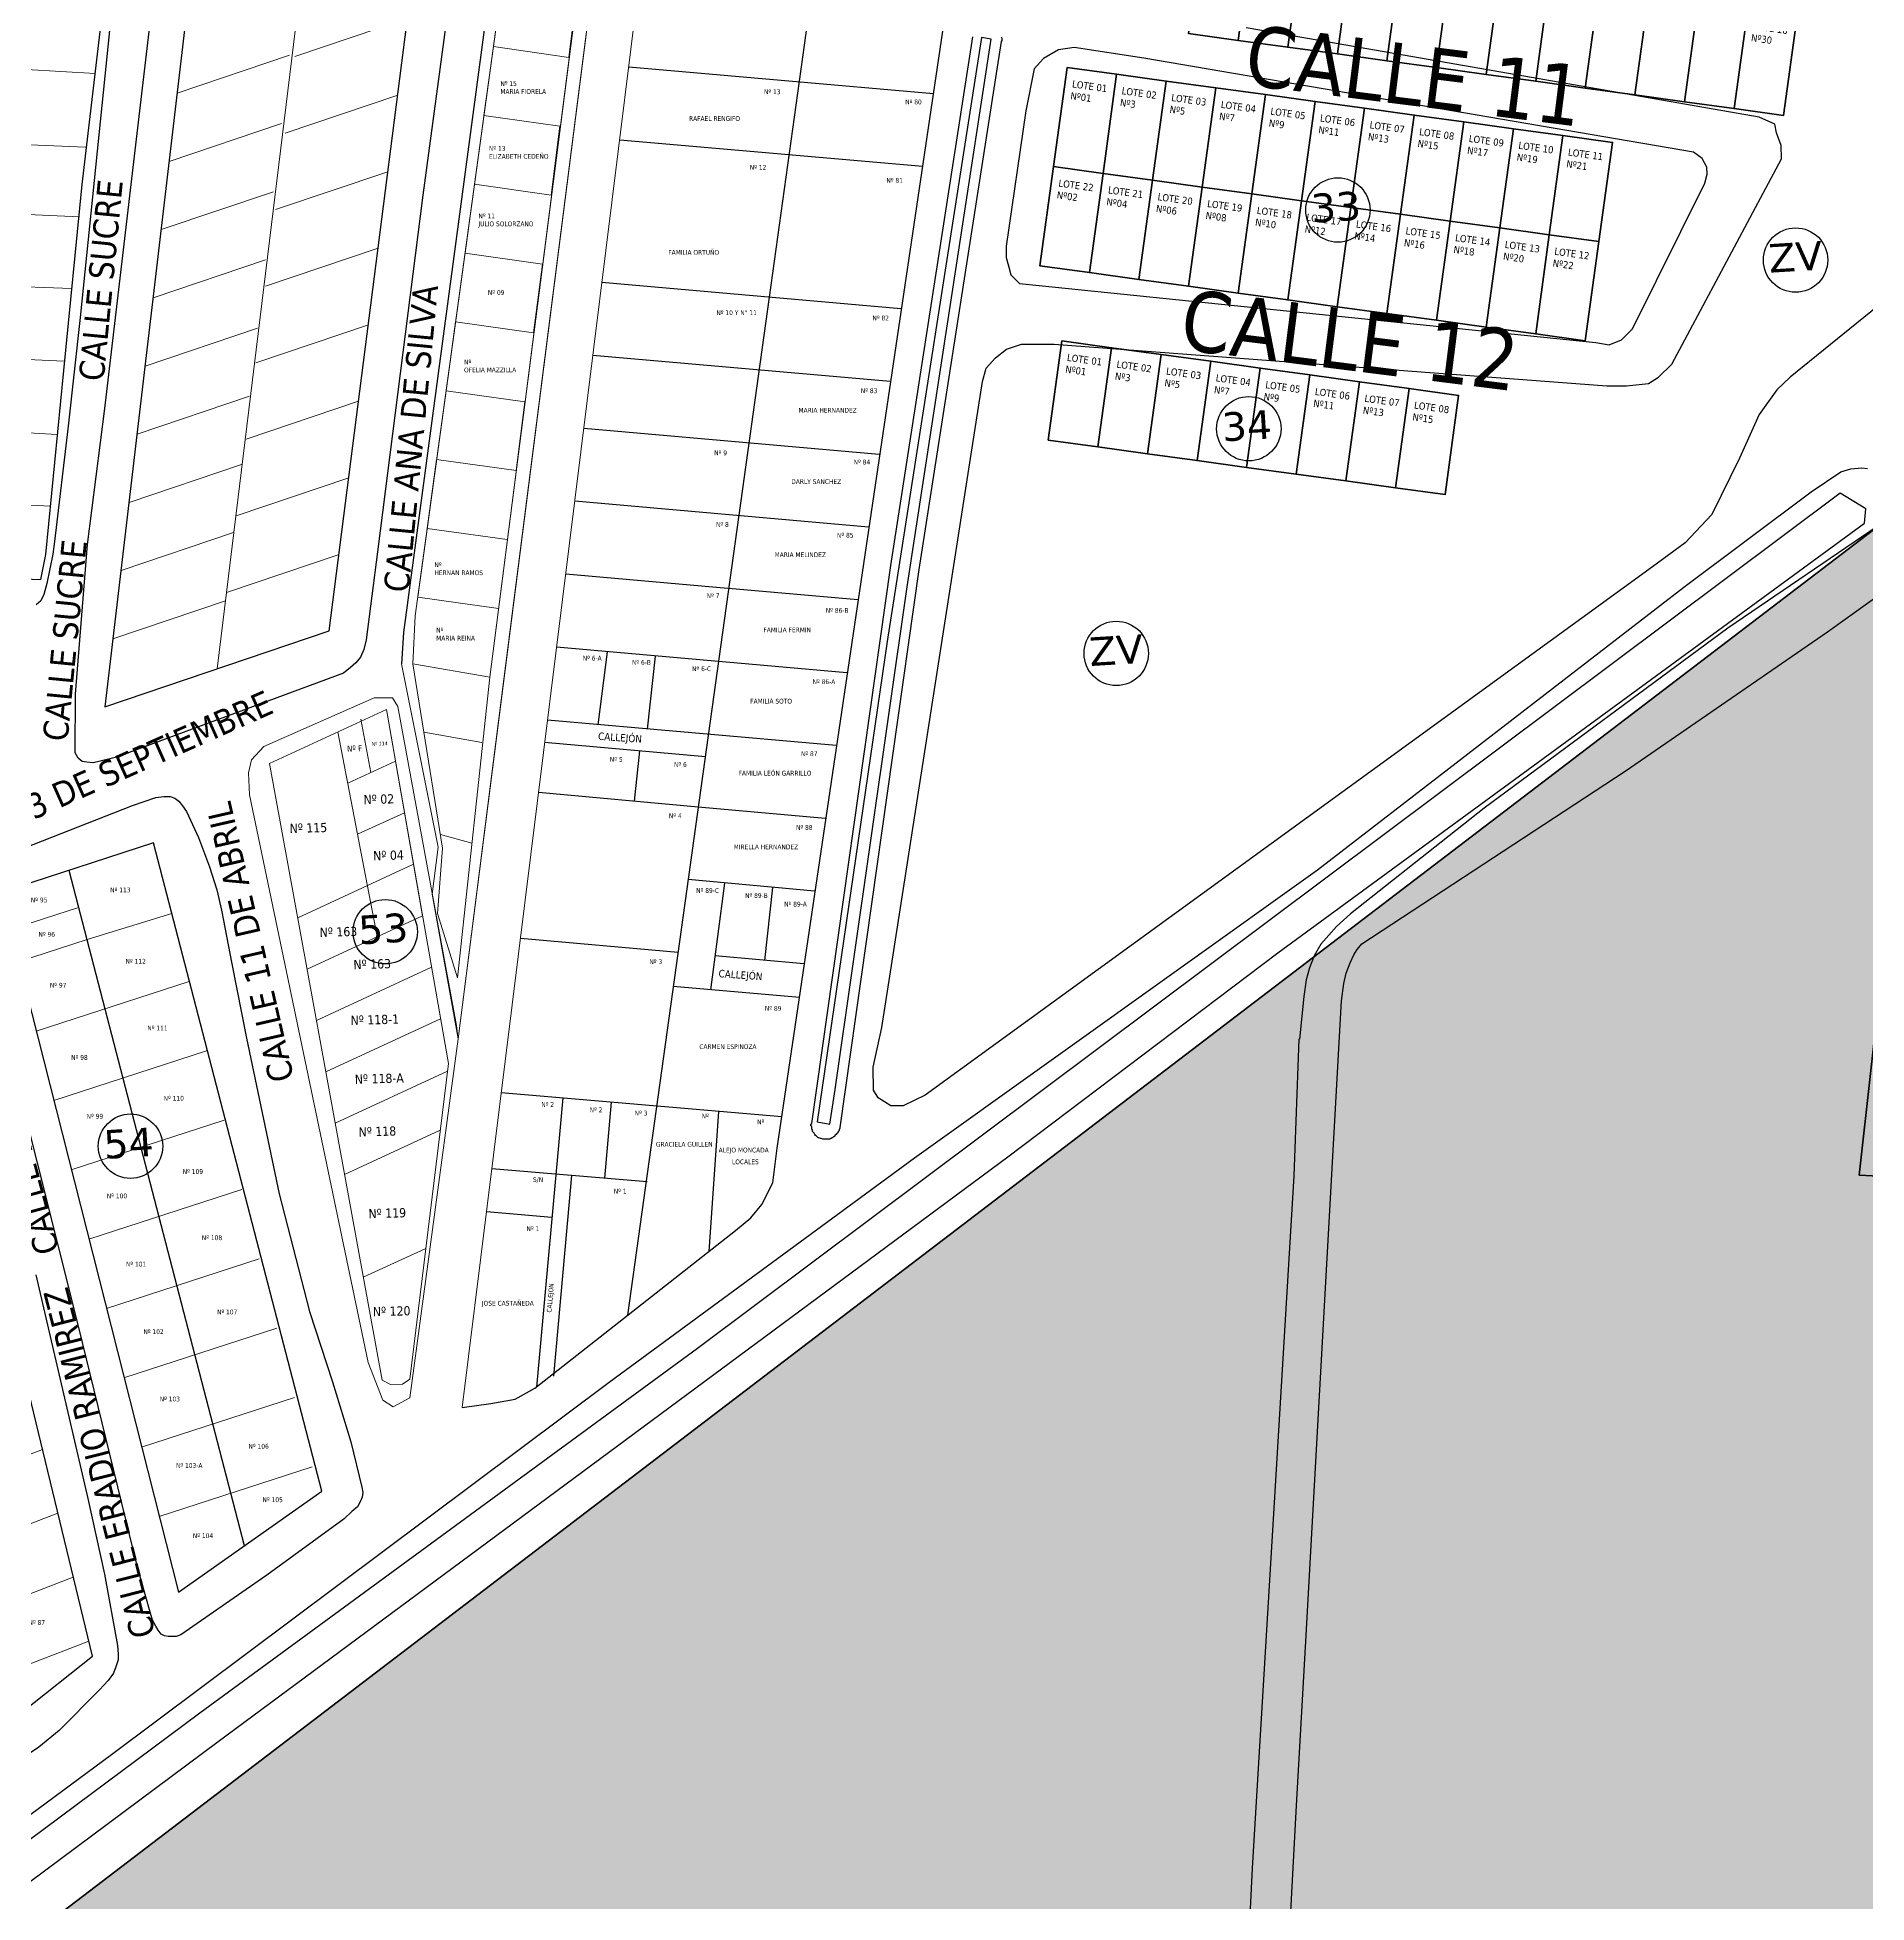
# Model space of a CAD drawing. Header units: metres. Extents: x 2 to 659295185, y -28 to 1124222152.
# Drawn here: x 658341.6 to 658597.4, y 1122896.8 to 1123157.6 of the extents above; entities that cross this region are included whole.
import ezdxf

# ---------------------------------------------------------------- set-up
doc = ezdxf.new("R2010")
doc.units = ezdxf.units.M
doc.header["$MEASUREMENT"] = 0
doc.layers.get('0').update_dxf_attribs({"linetype": 'CONTINUOUS'})
for name, color, linetype in [('CALLES', 1, 'CONTINUOUS'), ('CERCA', 7, 'CONTINUOUS'), ('Cota', 3, 'CONTINUOUS'), ('MANZANA', 30, 'CONTINUOUS'), ('Numero de manzana', 6, 'CONTINUOUS'), ('Parcelas', 140, 'CONTINUOUS')]:
    doc.layers.add(name, color=color, linetype=linetype)
doc.layers.add('OCUPACIONES IRREGULARES', color=34, linetype='CONTINUOUS', lineweight=200)
doc.layers.add('PARCELA', color=140, linetype='CONTINUOUS', lineweight=40)
doc.styles.add('ROMAN', font='verdana.ttf')
doc.styles.get("Standard").update_dxf_attribs({"font": 'tahoma.ttf'})

msp = doc.modelspace()

# ---------------------------------------------------------------- hatches: boundary and pattern name
at = {"layer": 'OCUPACIONES IRREGULARES', "lineweight": 200, "transparency": 33554651}
h = msp.add_hatch(color=256, dxfattribs=at)
h.dxf.hatch_style = 1
h.set_gradient(color1=(153, 76, 0), one_color=1, tint=1)
h.paths.add_polyline_path([(658828, 1123207), (658659, 1123135), (658233, 1122810), (658325, 1122630), (658334, 1122562), (658490, 1122561), (658500, 1122537), (658649, 1122565)])

# ---------------------------------------------------------------- linework, layer by layer
for p, q in [((658449.5666, 1123161.569), (658443.9648, 1123121.3053)), ((658466.9588, 1123149.7415), (658424.324, 1123153.4788)), ((658465.451, 1123139.5626), (658423.0564, 1123143.2873)), ((658462.3708, 1123119.6876), (658420.5779, 1123123.3608)), ((658443.9648, 1123121.3053), (658424.1596, 1122978.9556)), ((658442.2601, 1123111.1487), (658419.3098, 1123113.1658)), ((658460.863, 1123109.5087), (658442.2601, 1123111.1487)), ((658459.3551, 1123099.3297), (658418.0402, 1123102.9581)), ((658457.8473, 1123089.1508), (658416.7726, 1123092.7666)), ((658438.1811, 1123080.5796), (658415.505, 1123082.5758)), ((658456.3395, 1123078.9719), (658438.2962, 1123080.5626)), ((658454.8317, 1123068.7929), (658414.2348, 1123072.3638)), ((658421.3222, 1123071.6964), (658419.9904, 1123061.5019)), ((658428.0078, 1123071.107), (658426.8826, 1123060.8943)), ((658453.3239, 1123058.614), (658412.966, 1123062.1624)), ((658435.0649, 1123057.0492), (658412.5674, 1123059.0326)), ((658425.8475, 1123057.8618), (658425.0721, 1123050.8242)), ((658434.0443, 1123050.0018), (658411.708, 1123052.049)), ((658451.8161, 1123048.4351), (658434.0443, 1123050.0018)), ((658450.3082, 1123038.2562), (658432.6355, 1123039.8759)), ((658437.7358, 1123039.3645), (658435.7463, 1123024.4611)), ((658444.4214, 1123038.7751), (658443.2962, 1123028.5625)), ((658431.2144, 1123029.662), (658409.1706, 1123031.6486)), ((658448.8004, 1123028.0772), (658436.4071, 1123029.1941)), ((658448.2195, 1123023.3615), (658430.5545, 1123024.9188)), ((658445.7484, 1123006.6793), (658406.4841, 1123010.0499)), ((658415.0872, 1123009.3634), (658411.4213, 1122968.9012)), ((658421.8849, 1123008.7278), (658420.923, 1122998.1109)), ((658436.897, 1123007.4597), (658435.5186, 1122987.8689)), ((658426.92, 1122997.6015), (658405.1655, 1122999.4483)), ((658416.3358, 1122998.5006), (658413.7943, 1122970.449)), ((658413.5695, 1122992.6118), (658404.4129, 1122993.3978))]:
    msp.add_line(p, q)
at = {"layer": 'CERCA', "lineweight": 0}
for p, q in [((658366.7557, 1123069.3234), (658405.7729, 1123387.5431)), ((658377.6495, 1123154.9531), (658393.3872, 1123160.2598)), ((658361.1674, 1123149.8216), (658376.8897, 1123155.127)), ((658340.128, 1123153.1318), (658349.7073, 1123152.6064)), ((658376.2809, 1123144.2503), (658392.0185, 1123149.5569)), ((658360.0467, 1123140.2873), (658375.769, 1123145.5926)), ((658348.3401, 1123142.2967), (658330.8997, 1123142.993)), ((658374.9122, 1123133.5475), (658390.6499, 1123138.8541)), ((658358.926, 1123130.7529), (658374.6483, 1123136.0582)), ((658347.5336, 1123132.5223), (658333.2538, 1123133.1803)), ((658373.5435, 1123122.8446), (658389.2812, 1123128.1512)), ((658357.8053, 1123121.2186), (658373.5276, 1123126.5239)), ((658346.4247, 1123122.5113), (658334.0975, 1123122.9712)), ((658372.1749, 1123112.1418), (658387.9125, 1123117.4484)), ((658356.6846, 1123111.6842), (658372.4069, 1123116.9895)), ((658345.3914, 1123112.369), (658335.0427, 1123112.8091)), ((658355.5639, 1123102.1498), (658371.2861, 1123107.4552)), ((658370.8062, 1123101.4389), (658386.5438, 1123106.7456)), ((658344.358, 1123102.1085), (658336.4919, 1123102.5812)), ((658354.4432, 1123092.6155), (658370.1654, 1123097.9208)), ((658369.4375, 1123090.7361), (658385.1752, 1123096.0427)), ((658343.4742, 1123092.0788), (658337.9411, 1123092.3534)), ((658353.3225, 1123083.0811), (658369.0447, 1123088.3864)), ((658368.0689, 1123080.0332), (658383.8065, 1123085.3399)), ((658352.2018, 1123073.5468), (658367.924, 1123078.8521)), ((658337.8533, 1123032.8798), (658347.3966, 1123035.983)), ((658348.568, 1123031.4798), (658360.4324, 1123035.1167)), ((658338.9984, 1123028.368), (658348.568, 1123031.4798)), ((658341.455, 1123018.6745), (658362.836, 1123025.627)), ((658343.9116, 1123008.9809), (658365.2926, 1123015.9334)), ((658346.3682, 1122999.2873), (658367.7492, 1123006.2399)), ((658348.8248, 1122989.5938), (658370.2058, 1122996.5463)), ((658351.2813, 1122979.9002), (658372.6624, 1122986.8527)), ((658353.7379, 1122970.2066), (658375.119, 1122977.1592)), ((658356.1945, 1122960.5131), (658377.5756, 1122967.4656)), ((658319.8853, 1122951.5577), (658342.3302, 1122960.2046)), ((658358.6511, 1122950.8195), (658380.0322, 1122957.7721)), ((658322.3293, 1122942.7297), (658344.4924, 1122951.2681)), ((658324.7732, 1122933.9018), (658346.6547, 1122942.3316)), ((658327.2172, 1122925.0738), (658348.8169, 1122933.3952))]:
    msp.add_line(p, q, dxfattribs=at)
at = {"layer": 'MANZANA', "lineweight": 0}
msp.add_line((658401.0119, 1122966.0547), (658439.2185, 1123273.227), dxfattribs=at)
at = {"layer": 'MANZANA', "lineweight": -2}
for p, q in [((658419.1441, 1123270.9614), (658392.8399, 1123074.4115)), ((658445.102, 1123002.3161), (658483.8245, 1123263.7229)), ((658405.6044, 1123210.6237), (658395.528, 1123135.589)), ((658405.6044, 1123210.6237), (658395.528, 1123135.589)), ((658351.0664, 1123105.7451), (658359.2958, 1123175.9108)), ((658351.0664, 1123105.7451), (658359.2958, 1123175.9108)), ((658582.4201, 1123146.4868), (658484.7068, 1123163.5233)), ((658351.7014, 1123158.6143), (658347.6114, 1123118.4525)), ((658351.7014, 1123158.6143), (658347.6114, 1123118.4525)), ((658482.3403, 1123154.6651), (658481.0292, 1123153.2254)), ((658482.3403, 1123154.6651), (658481.0292, 1123153.2254)), ((658484.4182, 1123155.8949), (658482.3403, 1123154.6651)), ((658484.4182, 1123155.8949), (658482.3403, 1123154.6651)), ((658482.3403, 1123154.6651), (658482.3403, 1123154.6651)), ((658482.3403, 1123154.6651), (658482.3403, 1123154.6651)), ((658486.6034, 1123156.2348), (658484.4182, 1123155.8949)), ((658486.6034, 1123156.2348), (658484.4182, 1123155.8949)), ((658496.3665, 1123154.7251), (658486.6034, 1123156.2348)), ((658573.2342, 1123141.5778), (658496.3665, 1123154.7251)), ((658481.0292, 1123153.2254), (658479.85, 1123147.3566)), ((658481.0292, 1123153.2254), (658479.85, 1123147.3566)), ((658479.85, 1123147.3566), (658477.0877, 1123128.4305)), ((658479.85, 1123147.3566), (658477.0877, 1123128.4305)), ((658584.6135, 1123145.497), (658582.4201, 1123146.4868)), ((658584.8361, 1123144.2872), (658584.6135, 1123145.497)), ((658585.504, 1123142.5176), (658584.8361, 1123144.2872)), ((658574.4464, 1123140.698), (658573.2342, 1123141.5778)), ((658585.5123, 1123140.638), (658585.504, 1123142.5176)), ((658570.1915, 1123111.9238), (658585.5123, 1123140.638)), ((658575.106, 1123139.4882), (658574.4464, 1123140.698)), ((658574.7927, 1123137.2687), (658575.1143, 1123138.4884)), ((658575.1143, 1123138.4884), (658575.106, 1123139.4882)), ((658564.6915, 1123116.8728), (658574.7927, 1123137.2687)), ((658395.528, 1123135.589), (658389.1787, 1123085.6792)), ((658395.528, 1123135.589), (658389.1787, 1123085.6792)), ((658477.0877, 1123128.4305), (658477.0959, 1123126.8808)), ((658477.0877, 1123128.4305), (658477.0959, 1123126.8808)), ((658477.0959, 1123126.8808), (658477.4258, 1123125.671)), ((658477.0959, 1123126.8808), (658477.4258, 1123125.671)), ((658477.4258, 1123125.671), (658477.7638, 1123124.4513)), ((658477.4258, 1123125.671), (658477.7638, 1123124.4513)), ((658477.7638, 1123124.4513), (658478.9677, 1123123.2415)), ((658477.7638, 1123124.4513), (658478.9677, 1123123.2415)), ((658478.9677, 1123123.2415), (658481.7136, 1123122.9216)), ((658478.9677, 1123123.2415), (658481.7136, 1123122.9216)), ((658481.7136, 1123122.9216), (658559.5461, 1123114.9732)), ((658600.7176, 1123121.4619), (658586.7409, 1123110.1142)), ((658347.6114, 1123118.4525), (658345.921, 1123103.2956)), ((658347.6114, 1123118.4525), (658345.921, 1123103.2956)), ((658559.5461, 1123114.9732), (658561.4097, 1123114.6533)), ((658561.4097, 1123114.6533), (658563.166, 1123115.3231)), ((658563.166, 1123115.3231), (658564.6915, 1123116.8728)), ((658474.3088, 1123111.3839), (658475.6199, 1123112.8336)), ((658474.3088, 1123111.3839), (658475.6199, 1123112.8336)), ((658475.6199, 1123112.8336), (658477.1454, 1123114.0534)), ((658475.6199, 1123112.8336), (658477.1454, 1123114.0534)), ((658477.1454, 1123114.0534), (658479.2316, 1123114.7232)), ((658477.1454, 1123114.0534), (658479.2316, 1123114.7232)), ((658479.2316, 1123114.7232), (658483.8328, 1123114.7432)), ((658483.8328, 1123114.7432), (658561.1128, 1123108.8944)), ((658473.7728, 1123109.5043), (658474.3088, 1123111.3839)), ((658473.7728, 1123109.5043), (658474.3088, 1123111.3839)), ((658566.9179, 1123109.2544), (658568.3362, 1123110.1442)), ((658568.3362, 1123110.1442), (658570.1915, 1123111.9238)), ((658586.7409, 1123110.1142), (658584.8938, 1123108.3345)), ((658459.7137, 1123019.1927), (658473.7728, 1123109.5043)), ((658459.7137, 1123019.1927), (658473.7728, 1123109.5043)), ((658561.1128, 1123108.8944), (658563.8504, 1123108.9044)), ((658563.8504, 1123108.9044), (658566.9179, 1123109.2544)), ((658584.8938, 1123108.3345), (658582.3871, 1123104.8952)), ((658348.6257, 1123086.7189), (658351.0664, 1123105.7451)), ((658348.6257, 1123086.7189), (658351.0664, 1123105.7451)), ((658582.3871, 1123104.8952), (658579.6742, 1123098.8065)), ((658345.921, 1123103.2956), (658344.0245, 1123087.1389)), ((658345.921, 1123103.2956), (658344.0245, 1123087.1389)), ((658579.6742, 1123098.8065), (658575.7657, 1123090.9381)), ((658589.6682, 1123094.0874), (658593.8158, 1123096.8769)), ((658593.8158, 1123096.8769), (658595.2424, 1123097.3268)), ((658595.2424, 1123097.3268), (658596.7761, 1123097.4468)), ((658596.7761, 1123097.4468), (658597.543, 1123097.3368)), ((658571.8654, 1123080.7402), (658589.6682, 1123094.0874)), ((658593.7169, 1123093.8875), (658433.9372, 1122974.2818)), ((658597.3451, 1123091.6979), (658593.7169, 1123093.8875)), ((658597.1389, 1123089.6983), (658597.3451, 1123091.6979)), ((658515.1093, 1123029.6106), (658597.1389, 1123089.6983)), ((658575.7657, 1123090.9381), (658572.0551, 1123086.9389)), ((658600.0909, 1123090.0483), (658578.0251, 1123075.0213)), ((658344.0245, 1123087.1389), (658343.8101, 1123085.3692)), ((658344.0245, 1123087.1389), (658343.8101, 1123085.3692)), ((658346.9682, 1123065.8032), (658348.6257, 1123086.7189)), ((658346.9682, 1123065.8032), (658348.6257, 1123086.7189)), ((658572.0551, 1123086.9389), (658567.4704, 1123083.5996)), ((658343.8101, 1123085.3692), (658342.9525, 1123081.2701)), ((658343.8101, 1123085.3692), (658342.9525, 1123081.2701)), ((658389.1787, 1123085.6792), (658387.5873, 1123073.3917)), ((658389.1787, 1123085.6792), (658387.5873, 1123073.3917)), ((658567.4704, 1123083.5996), (658465.7826, 1123009.7046)), ((658342.9525, 1123081.2701), (658342.5237, 1123079.7204)), ((658342.9525, 1123081.2701), (658342.5237, 1123079.7204)), ((658591.944, 1123074.5214), (658601.0062, 1123080.9801)), ((658342.0867, 1123078.8306), (658341.4353, 1123078.2807)), ((658342.0867, 1123078.8306), (658341.4353, 1123078.2807)), ((658342.5237, 1123079.7204), (658342.0867, 1123078.8306)), ((658342.5237, 1123079.7204), (658342.0867, 1123078.8306)), ((658520.6505, 1123041.2482), (658571.8654, 1123080.7402)), ((658387.5873, 1123073.3917), (658387.2657, 1123072.0619)), ((658387.5873, 1123073.3917), (658387.2657, 1123072.0619)), ((658387.5873, 1123073.3917), (658387.2657, 1123072.0619)), ((658392.8399, 1123074.4115), (658392.5512, 1123070.0342)), ((658578.0251, 1123075.0213), (658543.945, 1123049.8664)), ((658563.6525, 1123055.0454), (658591.944, 1123074.5214)), ((658386.8287, 1123070.9622), (658386.1772, 1123070.1823)), ((658386.8287, 1123070.9622), (658386.1772, 1123070.1823)), ((658386.8287, 1123070.9622), (658386.1772, 1123070.1823)), ((658387.2657, 1123072.0619), (658386.8287, 1123070.9622)), ((658387.2657, 1123072.0619), (658386.8287, 1123070.9622)), ((658387.2657, 1123072.0619), (658386.8287, 1123070.9622)), ((658384.4291, 1123068.7326), (658352.7074, 1123056.985)), ((658384.4291, 1123068.7326), (658352.7074, 1123056.985)), ((658385.4104, 1123069.5124), (658384.4291, 1123068.7326)), ((658385.4104, 1123069.5124), (658384.4291, 1123068.7326)), ((658385.4104, 1123069.5124), (658384.4291, 1123068.7326)), ((658386.1772, 1123070.1823), (658385.4104, 1123069.5124)), ((658386.1772, 1123070.1823), (658385.4104, 1123069.5124)), ((658386.1772, 1123070.1823), (658385.4104, 1123069.5124)), ((658346.894, 1123057.6149), (658346.9682, 1123065.8032)), ((658346.894, 1123057.6149), (658346.9682, 1123065.8032)), ((658347.3393, 1123056.845), (658346.894, 1123057.6149)), ((658347.3393, 1123056.845), (658346.894, 1123057.6149)), ((658347.8835, 1123056.4051), (658347.3393, 1123056.845)), ((658347.8835, 1123056.4051), (658347.3393, 1123056.845)), ((658348.5432, 1123056.2951), (658347.8835, 1123056.4051)), ((658348.5432, 1123056.2951), (658347.8835, 1123056.4051)), ((658349.4173, 1123056.1952), (658348.5432, 1123056.2951)), ((658349.4173, 1123056.1952), (658348.5432, 1123056.2951)), ((658350.4068, 1123056.4151), (658349.4173, 1123056.1952)), ((658350.4068, 1123056.4151), (658349.4173, 1123056.1952)), ((658352.7074, 1123056.985), (658350.4068, 1123056.4151)), ((658352.7074, 1123056.985), (658350.4068, 1123056.4151)), ((658526.8266, 1123030.8803), (658563.6525, 1123055.0454)), ((658334.3604, 1123042.188), (658354.9255, 1123050.2464)), ((658334.3604, 1123042.188), (658354.9255, 1123050.2464)), ((658354.9255, 1123050.2464), (658358.2073, 1123051.3661)), ((658354.9255, 1123050.2464), (658358.2073, 1123051.3661)), ((658358.2073, 1123051.3661), (658359.304, 1123051.4761)), ((658358.2073, 1123051.3661), (658359.304, 1123051.4761)), ((658359.304, 1123051.4761), (658360.1781, 1123051.4861)), ((658359.304, 1123051.4761), (658360.1781, 1123051.4861)), ((658360.1781, 1123051.4861), (658360.8378, 1123051.2662)), ((658360.8378, 1123051.2662), (658361.3902, 1123050.8263)), ((658361.3902, 1123050.8263), (658361.9427, 1123050.1664)), ((658361.9427, 1123050.1664), (658362.4869, 1123049.3965)), ((658543.945, 1123049.8664), (658525.2764, 1123035.0795)), ((658362.4869, 1123049.3965), (658364.1526, 1123045.7473)), ((658364.1526, 1123045.7473), (658365.7028, 1123041.6681)), ((658365.7028, 1123041.6681), (658366.7006, 1123038.4588)), ((658464.2819, 1123000.9664), (658520.6505, 1123041.2482)), ((658366.7006, 1123038.4588), (658367.3767, 1123035.5894)), ((658367.3767, 1123035.5894), (658368.828, 1123028.0809)), ((658525.2764, 1123035.0795), (658523.3139, 1123033.2998)), ((658522.2254, 1123032.0801), (658521.1287, 1123030.8603)), ((658523.3139, 1123033.2998), (658522.2254, 1123032.0801)), ((658477.3268, 1123001.1264), (658515.1093, 1123029.6106)), ((658520.1557, 1123029.1907), (658519.5043, 1123027.531)), ((658521.1287, 1123030.8603), (658520.1557, 1123029.1907)), ((658525.1939, 1123028.2209), (658525.7382, 1123029.3306)), ((658525.7382, 1123029.3306), (658526.1752, 1123030.1005)), ((658526.1752, 1123030.1005), (658526.8266, 1123030.8803)), ((658368.828, 1123028.0809), (658370.8482, 1123017.693)), ((658519.5043, 1123027.531), (658519.0755, 1123025.8713)), ((658524.3364, 1123025.3414), (658524.6579, 1123026.7811)), ((658524.6579, 1123026.7811), (658525.1939, 1123028.2209)), ((658519.0755, 1123025.8713), (658518.7539, 1123023.5418)), ((658524.0148, 1123022.9019), (658524.3364, 1123025.3414)), ((658518.7539, 1123023.5418), (658518.119, 1123017.573)), ((658518.9436, 1122932.5203), (658524.0148, 1123022.9019)), ((658458.5263, 1123013.6538), (658459.7137, 1123019.1927)), ((658458.5263, 1123013.6538), (658459.7137, 1123019.1927)), ((658370.8482, 1123017.693), (658375.4411, 1122995.9174)), ((658518.0118, 1123017.573), (658517.3274, 1122998.4369)), ((658518.119, 1123017.573), (658518.0118, 1123017.573)), ((658458.5428, 1123010.4445), (658458.5263, 1123013.6538)), ((658458.5428, 1123010.4445), (658458.5263, 1123013.6538)), ((658347.3558, 1122977.4412), (658338.7719, 1123011.7942)), ((658459.2107, 1123009.3447), (658458.5428, 1123010.4445)), ((658459.2107, 1123009.3447), (658458.5428, 1123010.4445)), ((658460.967, 1123008.2449), (658459.2107, 1123009.3447)), ((658460.967, 1123008.2449), (658459.2107, 1123009.3447)), ((658462.7152, 1123008.2549), (658460.967, 1123008.2449)), ((658462.7152, 1123008.2549), (658460.967, 1123008.2449)), ((658465.7826, 1123009.7046), (658462.7152, 1123008.2549)), ((658465.7826, 1123009.7046), (658462.7152, 1123008.2549)), ((658366.9067, 1122919.343), (658477.3268, 1123001.1264)), ((658421.5766, 1122969.5828), (658464.2819, 1123000.9664)), ((658421.5766, 1122969.5828), (658464.2819, 1123000.9664)), ((658444.4671, 1122997.4471), (658445.102, 1123002.3161)), ((658517.3274, 1122998.4369), (658511.5141, 1122901.6366)), ((658375.4411, 1122995.9174), (658379.6795, 1122979.4608)), ((658442.9416, 1122994.4477), (658444.4671, 1122997.4471)), ((658439.2392, 1122990.7885), (658441.4161, 1122992.5681)), ((658441.4161, 1122992.5681), (658442.9416, 1122994.4477)), ((658411.1704, 1122968.763), (658439.2392, 1122990.7885)), ((658341.4106, 1122984.5997), (658348.6751, 1122953.3361)), ((658379.6795, 1122979.4608), (658382.8954, 1122969.6328)), ((658355.6181, 1122943.7381), (658347.3558, 1122977.4412)), ((658433.9372, 1122974.2818), (658364.367, 1122923.3222)), ((658352.0065, 1122917.5134), (658421.5766, 1122969.5828)), ((658382.8954, 1122969.6328), (658385.4516, 1122961.2345)), ((658401.0119, 1122966.0547), (658405.0437, 1122966.6334)), ((658405.0437, 1122966.6334), (658408.441, 1122967.2033)), ((658408.441, 1122967.2033), (658411.1704, 1122968.763)), ((658385.4516, 1122961.2345), (658387.0183, 1122954.9358)), ((658348.6751, 1122953.3361), (658351.017, 1122942.7283)), ((658387.0266, 1122953.5061), (658386.8039, 1122952.9462)), ((658387.0183, 1122954.9358), (658387.1338, 1122954.1659)), ((658387.1338, 1122954.1659), (658387.0266, 1122953.5061)), ((658385.6083, 1122951.5065), (658384.5198, 1122950.5067)), ((658386.3751, 1122952.1763), (658385.6083, 1122951.5065)), ((658386.8039, 1122952.9462), (658386.3751, 1122952.1763)), ((658384.5198, 1122950.5067), (658373.7013, 1122942.6083)), ((658351.017, 1122942.7283), (658352.8146, 1122932.7803)), ((658357.292, 1122937.7793), (658355.6181, 1122943.7381)), ((658373.7013, 1122942.6083), (658361.6871, 1122934.26)), ((658357.7373, 1122936.3396), (658357.292, 1122937.7793)), ((658358.1744, 1122935.4597), (658357.7373, 1122936.3396)), ((658358.5042, 1122934.9098), (658358.1744, 1122935.4597)), ((658358.9495, 1122934.35), (658358.5042, 1122934.9098)), ((658352.8146, 1122932.7803), (658352.93, 1122931.5605)), ((658359.3865, 1122934.13), (658358.9495, 1122934.35)), ((658359.939, 1122934.03), (658359.3865, 1122934.13)), ((658360.376, 1122934.03), (658359.939, 1122934.03)), ((658361.0274, 1122934.03), (658360.376, 1122934.03)), ((658361.6871, 1122934.26), (658361.0274, 1122934.03)), ((658517.7232, 1122910.3948), (658518.9436, 1122932.5203)), ((658352.6084, 1122929.7909), (658352.2868, 1122928.9011)), ((658352.9382, 1122930.7907), (658352.6084, 1122929.7909)), ((658352.93, 1122931.5605), (658352.9382, 1122930.7907)), ((658351.5282, 1122927.9013), (658350.3243, 1122926.5715)), ((658352.2868, 1122928.9011), (658351.5282, 1122927.9013)), ((658350.3243, 1122926.5715), (658344.6512, 1122920.9127)), ((658364.367, 1122923.3222), (658243.2438, 1122833.3005)), ((658246.3277, 1122829.6713), (658366.9067, 1122919.343)), ((658344.6512, 1122920.9127), (658341.8146, 1122918.5732)), ((658270.4221, 1122857.4256), (658352.0065, 1122917.5134)), ((658341.8146, 1122918.5732), (658333.074, 1122912.6744)), ((658512.3551, 1122811.0551), (658517.7232, 1122910.3948)), ((658511.5141, 1122901.6366), (658503.5486, 1122747.7479))]:
    msp.add_line(p, q, dxfattribs=at)
at = {"layer": 'MANZANA', "lineweight": 0}
for points in [[(658400.4511, 1123017.615), (658396.8461, 1123037.8541), (658397.6584, 1123044.3876), (658392.5512, 1123070.0342), (658392.8399, 1123074.4115), (658419.1441, 1123270.9614), (658419.4575, 1123274.0508), (658421.8982, 1123291.4273), (658430.4162, 1123372.3208), (658433.4836, 1123396.2159), (658433.5671, 1123397.1933), (658448.6116, 1123395.259), (658406.8656, 1123067.9138), (658400.4511, 1123017.615), (658396.8461, 1123037.8541)], [(658391.3892, 1122966.1429), (658389.9458, 1122967.0877), (658387.8953, 1122972.3434), (658371.2699, 1123051.7362), (658371.1701, 1123054.8175), (658371.5911, 1123056.6213), (658373.3072, 1123058.4619), (658388.7017, 1123065.3034), (658391.305, 1123065.2995), (658392.0327, 1123064.0884), (658400.2182, 1123019.4755), (658400.4511, 1123017.615), (658393.7106, 1122967.4234), (658391.3892, 1122966.1429), (658389.9458, 1122967.0877), (658387.8953, 1122972.3434)]]:
    msp.add_lwpolyline(points, dxfattribs=at)
at = {"layer": 'MANZANA', "linetype": 'Continuous', "lineweight": -2}
msp.add_lwpolyline([(658476.4033, 1123157.7345), (658476.5187, 1123157.5145), (658476.5187, 1123157.4046), (658476.5187, 1123157.1846), (658476.4115, 1123157.0746), (658476.4115, 1123157.0746), (658464.9003, 1123083.2497), (658453.8591, 1123005.2255), (658453.8591, 1123005.1156), (658453.7437, 1123004.8956), (658453.7519, 1123004.7856), (658453.6365, 1123004.6756), (658453.5293, 1123004.4557), (658453.4221, 1123004.3457), (658453.3149, 1123004.2257), (658453.1995, 1123004.1158), (658453.0923, 1123004.0058), (658452.9851, 1123003.8958), (658452.8779, 1123003.7858), (658452.6552, 1123003.6758), (658452.548, 1123003.6758), (658452.4408, 1123003.5659), (658452.2182, 1123003.5659), (658452.111, 1123003.5659), (658451.8884, 1123003.5559), (658451.7812, 1123003.5559), (658451.5585, 1123003.5559), (658451.4513, 1123003.5559), (658451.2287, 1123003.6659), (658451.1215, 1123003.6659), (658450.9071, 1123003.7758), (658450.7917, 1123003.7758), (658450.6845, 1123003.8858), (658450.5773, 1123003.9958), (658450.4618, 1123004.1058), (658450.3546, 1123004.2157), (658450.2392, 1123004.4357), (658450.132, 1123004.5457), (658450.0248, 1123004.6557), (658450.0248, 1123004.8756), (658449.9094, 1123004.9856), (658449.9094, 1123005.0956), (658449.9094, 1123005.3255), (658449.8022, 1123005.4355), (658449.8022, 1123005.6554), (658449.9094, 1123005.7654), (658460.9588, 1123083.7895), (658460.9588, 1123083.7895), (658460.9588, 1123083.7895), (658472.4618, 1123157.7145)], dxfattribs=at)
msp.add_lwpolyline([(658476.4033, 1123157.7345), (658476.5187, 1123157.5145), (658476.5187, 1123157.4046), (658476.5187, 1123157.1846), (658476.4115, 1123157.0746), (658476.4115, 1123157.0746), (658464.9003, 1123083.2497), (658453.8591, 1123005.2255), (658453.8591, 1123005.1156), (658453.7437, 1123004.8956), (658453.7519, 1123004.7856), (658453.6365, 1123004.6756), (658453.5293, 1123004.4557), (658453.4221, 1123004.3457), (658453.3149, 1123004.2257), (658453.1995, 1123004.1158), (658453.0923, 1123004.0058), (658452.9851, 1123003.8958), (658452.8779, 1123003.7858), (658452.6552, 1123003.6758), (658452.548, 1123003.6758), (658452.4408, 1123003.5659), (658452.2182, 1123003.5659), (658452.111, 1123003.5659), (658451.8884, 1123003.5559), (658451.7812, 1123003.5559), (658451.5585, 1123003.5559), (658451.4513, 1123003.5559), (658451.2287, 1123003.6659), (658451.1215, 1123003.6659), (658450.9071, 1123003.7758), (658450.7917, 1123003.7758), (658450.6845, 1123003.8858), (658450.5773, 1123003.9958), (658450.4618, 1123004.1058), (658450.3546, 1123004.2157), (658450.2392, 1123004.4357), (658450.132, 1123004.5457), (658450.0248, 1123004.6557), (658450.0248, 1123004.8756), (658449.9094, 1123004.9856), (658449.9094, 1123005.0956), (658449.9094, 1123005.3255), (658449.8022, 1123005.4355), (658449.8022, 1123005.6554), (658449.9094, 1123005.7654), (658460.9588, 1123083.7895), (658460.9588, 1123083.7895), (658460.9588, 1123083.7895), (658472.4618, 1123157.7145)], dxfattribs=at)
msp.add_lwpolyline([(658474.985, 1123157.3946), (658473.6656, 1123157.6145), (658460.4558, 1123073.1617), (658450.6762, 1123005.9854), (658452.4326, 1123005.6654), (658453.1747, 1123010.5345), (658463.2676, 1123080.8101)], close=True, dxfattribs=at)
msp.add_lwpolyline([(658474.985, 1123157.3946), (658473.6656, 1123157.6145), (658460.4558, 1123073.1617), (658450.6762, 1123005.9854), (658452.4326, 1123005.6654), (658453.1747, 1123010.5345), (658463.2676, 1123080.8101)], close=True, dxfattribs=at)
at = {"layer": 'MANZANA', "lineweight": 40}
msp.add_lwpolyline([(658624.7159, 1122997.1008), (658596.4071, 1122998.5638), (658604.2164, 1123068.7836), (658631.5492, 1123082.4374), (658624.7159, 1122997.1008)], dxfattribs=at)
at = {"layer": 'Numero de manzana', "color": 4, "lineweight": 40}
msp.add_lwpolyline([(658527.2286, 1123147.7198), (658534.1634, 1123146.7665), (658532.2568, 1123132.897), (658525.322, 1123133.8503), (658527.2286, 1123147.7198)], dxfattribs=at)
at = {"layer": 'Numero de manzana', "lineweight": -2}
for centre in [(658523.5001, 1123133.5001), (658587.5001, 1123126.5001), (658511.0403, 1123102.9197), (658492.5001, 1123071.5001), (658390.2729, 1123032.5831), (658354.6496, 1123002.5944)]:
    msp.add_circle(centre, 4.5001, dxfattribs=at)
at = {"layer": 'OCUPACIONES IRREGULARES', "lineweight": 200}
msp.add_lwpolyline([(658828, 1123207), (658659, 1123135), (658233, 1122810), (658325, 1122630), (658334, 1122562), (658490, 1122561), (658500, 1122537), (658649, 1122565), (658828, 1123207)], dxfattribs=at)
at = {"layer": 'PARCELA', "lineweight": 0, "transparency": 33554687}
msp.add_lwpolyline([(658400.3657, 1123026.1454), (658397.5897, 1123035.1484), (658398.3017, 1123044.2431), (658394.116, 1123070.0285), (658394.4546, 1123076.7414), (658421.1307, 1123270.7278), (658421.4434, 1123273.8107), (658423.8836, 1123291.1834), (658432.4028, 1123372.0887), (658435.4625, 1123395.9232), (658435.5794, 1123396.621), (658446.8345, 1123395.0022), (658404.8817, 1123068.1668)], close=True, dxfattribs=at)
at = {"layer": 'Parcelas', "lineweight": 0}
for p, q in [((658448.8648, 1123397.2439), (658400.4511, 1123017.615)), ((658404.8817, 1123068.1668), (658446.8345, 1123395.0022)), ((658415.9342, 1123154.8335), (658417.1623, 1123164.4631)), ((658404.0785, 1123146.7258), (658405.4021, 1123156.351)), ((658405.4021, 1123156.351), (658415.9342, 1123154.8335)), ((658414.7062, 1123145.2038), (658404.0785, 1123146.7258)), ((658413.4781, 1123135.5742), (658414.7062, 1123145.2038)), ((658401.4313, 1123127.4756), (658402.7549, 1123137.1007)), ((658402.7549, 1123137.1007), (658413.4781, 1123135.5742)), ((658412.25, 1123125.9446), (658401.4313, 1123127.4756)), ((658411.022, 1123116.315), (658412.25, 1123125.9446)), ((658398.7841, 1123108.2253), (658400.1077, 1123117.8504)), ((658400.1077, 1123117.8504), (658411.022, 1123116.315)), ((658409.7939, 1123106.6853), (658398.7841, 1123108.2253)), ((658408.5659, 1123097.0557), (658409.7939, 1123106.6853)), ((658396.1358, 1123088.9665), (658397.4605, 1123098.6002)), ((658397.4605, 1123098.6002), (658408.5659, 1123097.0557)), ((658407.3378, 1123087.4261), (658396.1358, 1123088.9665)), ((658406.1098, 1123077.7965), (658394.8133, 1123079.3499)), ((658394.116, 1123070.0285), (658404.8817, 1123068.1668)), ((658374.0955, 1123056.0922), (658390.4349, 1123063.6479)), ((658390.4349, 1123063.6479), (658395.4786, 1123034.8227)), ((658383.6633, 1123060.5166), (658389.1542, 1123031.8982)), ((658386.8727, 1123062.3135), (658388.2446, 1123054.8585)), ((658403.7865, 1123059.0573), (658395.6686, 1123060.4638)), ((658385.036, 1123053.362), (658391.6958, 1123056.4416)), ((658386.4098, 1123046.2018), (658392.9567, 1123049.2251)), ((658402.3859, 1123044.9439), (658397.991, 1123046.1569)), ((658378.0267, 1123034.542), (658394.2176, 1123042.029)), ((658379.3372, 1123027.3586), (658395.4786, 1123034.8227)), ((658380.6476, 1123020.1752), (658396.7395, 1123027.6164)), ((658381.958, 1123012.9918), (658398.0004, 1123020.4101)), ((658383.2684, 1123005.8084), (658398.9651, 1123013.0669)), ((658384.5788, 1122998.625), (658397.9551, 1123004.8104)), ((658387.1997, 1122984.2581), (658395.9351, 1122988.2976))]:
    msp.add_line(p, q, dxfattribs=at)
at = {"layer": 'Parcelas', "lineweight": -3}
for p, q in [((658357.8649, 1123044.9993), (658336.5418, 1123038.0616)), ((658381.4192, 1122954.3347), (658357.8649, 1123044.9993)), ((658370.6125, 1122946.7344), (658346.0511, 1123041.1555)), ((658336.5418, 1123038.0616), (658361.3392, 1122940.2125)), ((658361.3392, 1122940.2125), (658381.4192, 1122954.3347))]:
    msp.add_line(p, q, dxfattribs=at)
at = {"layer": 'Parcelas', "lineweight": 0}
for points in [[(658394.8133, 1123079.3499), (658421.1307, 1123270.7278), (658421.4434, 1123273.8107), (658423.8836, 1123291.1834), (658432.4028, 1123372.0887), (658435.4625, 1123395.9232), (658435.5794, 1123396.621)], [(658374.0955, 1123056.0922), (658390.4349, 1123063.6479), (658399.0968, 1123014.1437), (658393.6959, 1122969.9932), (658392.6924, 1122969.2941), (658391.01, 1122969.2805), (658389.8205, 1122969.8913), (658374.0955, 1123056.0922), (658390.4349, 1123063.6479)], [(658374.0955, 1123056.0922), (658389.8205, 1122969.8913)]]:
    msp.add_lwpolyline(points, dxfattribs=at)
at = {"layer": 'Parcelas', "lineweight": -3}
for points in [[(658372.5195, 1123390.4899), (658343.2433, 1123391.1468), (658320.8499, 1123206.9052), (658321.9367, 1123186.9617), (658324.5218, 1123171.2826), (658332.9358, 1123134.0386), (658334.7141, 1123115.128), (658339.3904, 1123082.1256), (658340.9052, 1123081.8863), (658342.099, 1123081.8408), (658342.4283, 1123083.485), (658342.8152, 1123085.3495), (658345.3304, 1123111.0342), (658347.8783, 1123137.0534), (658377.665, 1123390.357), (658372.5195, 1123390.4899)], [(658372.5195, 1123390.4899), (658343.2433, 1123391.1468), (658320.8499, 1123206.9052), (658321.9367, 1123186.9617), (658324.5218, 1123171.2826), (658332.9358, 1123134.0386), (658334.7141, 1123115.128), (658339.3904, 1123082.1256), (658340.9052, 1123081.8863), (658342.099, 1123081.8408), (658342.4283, 1123083.485), (658342.8152, 1123085.3495), (658345.3304, 1123111.0342), (658347.8783, 1123137.0534), (658377.665, 1123390.357), (658372.5195, 1123390.4899)], [(658422.2296, 1123385.804), (658389.3145, 1123389.2823), (658351.081, 1123064.0124), (658382.4378, 1123074.637), (658422.2296, 1123385.804)], [(658422.2296, 1123385.804), (658389.3145, 1123389.2823), (658351.081, 1123064.0124), (658382.4378, 1123074.637), (658422.2296, 1123385.804)], [(658325.0405, 1123031.6631), (658300.3336, 1123022.1812), (658329.7826, 1122915.8072), (658349.3274, 1122931.285), (658325.0405, 1123031.6631)]]:
    msp.add_lwpolyline(points, dxfattribs=at)
at = {"layer": 'Parcelas', "lineweight": 40}
for points in [[(658504.519, 1123172.0431), (658511.4538, 1123171.0898), (658509.5472, 1123157.2202), (658502.6124, 1123158.1735), (658504.519, 1123172.0431)], [(658511.4538, 1123171.0898), (658518.3886, 1123170.1365), (658516.482, 1123156.2669), (658509.5472, 1123157.2202), (658511.4538, 1123171.0898)], [(658518.3886, 1123170.1365), (658525.3233, 1123169.1832), (658523.4167, 1123155.3136), (658516.482, 1123156.2669), (658518.3886, 1123170.1365)], [(658525.3233, 1123169.1832), (658532.2581, 1123168.2299), (658530.3515, 1123154.3603), (658523.4167, 1123155.3136), (658525.3233, 1123169.1832)], [(658532.2581, 1123168.2299), (658539.1929, 1123167.2766), (658537.2863, 1123153.407), (658530.3515, 1123154.3603), (658532.2581, 1123168.2299)], [(658539.1929, 1123167.2766), (658546.1277, 1123166.3233), (658544.2211, 1123152.4537), (658537.2863, 1123153.407), (658539.1929, 1123167.2766)], [(658546.1277, 1123166.3233), (658553.0625, 1123165.37), (658551.1559, 1123151.5004), (658544.2211, 1123152.4537), (658546.1277, 1123166.3233)], [(658553.0625, 1123165.37), (658559.9973, 1123164.4167), (658558.0907, 1123150.5471), (658551.1559, 1123151.5004), (658553.0625, 1123165.37)], [(658559.9973, 1123164.4167), (658566.932, 1123163.4634), (658565.0254, 1123149.5938), (658558.0907, 1123150.5471), (658559.9973, 1123164.4167)], [(658566.932, 1123163.4634), (658573.8668, 1123162.5101), (658571.9602, 1123148.6405), (658565.0254, 1123149.5938), (658566.932, 1123163.4634)], [(658573.8668, 1123162.5101), (658580.8016, 1123161.5568), (658578.895, 1123147.6872), (658571.9602, 1123148.6405), (658573.8668, 1123162.5101)], [(658580.8016, 1123161.5568), (658587.7364, 1123160.6035), (658585.8298, 1123146.7339), (658578.895, 1123147.6872), (658580.8016, 1123161.5568)], [(658485.6199, 1123153.4396), (658492.5546, 1123152.4863), (658490.6481, 1123138.6167), (658483.7133, 1123139.57), (658485.6199, 1123153.4396)], [(658492.5546, 1123152.4863), (658499.4894, 1123151.533), (658497.5828, 1123137.6634), (658490.6481, 1123138.6167), (658492.5546, 1123152.4863)], [(658499.4894, 1123151.533), (658506.4242, 1123150.5797), (658504.5176, 1123136.7101), (658497.5828, 1123137.6634), (658499.4894, 1123151.533)], [(658506.4242, 1123150.5797), (658513.359, 1123149.6264), (658511.4524, 1123135.7568), (658504.5176, 1123136.7101), (658506.4242, 1123150.5797)], [(658513.359, 1123149.6264), (658520.2938, 1123148.6731), (658518.3872, 1123134.8035), (658511.4524, 1123135.7568), (658513.359, 1123149.6264)], [(658520.2938, 1123148.6731), (658527.2286, 1123147.7198), (658525.322, 1123133.8503), (658518.3872, 1123134.8035), (658520.2938, 1123148.6731)], [(658534.1634, 1123146.7665), (658541.0981, 1123145.8132), (658539.1915, 1123131.9437), (658532.2568, 1123132.897), (658534.1634, 1123146.7665)], [(658541.0981, 1123145.8132), (658548.0329, 1123144.8599), (658546.1263, 1123130.9904), (658539.1915, 1123131.9437), (658541.0981, 1123145.8132)], [(658548.0329, 1123144.8599), (658554.9677, 1123143.9066), (658553.0611, 1123130.0371), (658546.1263, 1123130.9904), (658548.0329, 1123144.8599)], [(658554.9677, 1123143.9066), (658561.9025, 1123142.9533), (658559.9959, 1123129.0838), (658553.0611, 1123130.0371), (658554.9677, 1123143.9066)], [(658483.7133, 1123139.57), (658490.6481, 1123138.6167), (658488.7415, 1123124.7472), (658481.8067, 1123125.7005), (658483.7133, 1123139.57)], [(658490.6481, 1123138.6167), (658497.5828, 1123137.6634), (658495.6762, 1123123.7939), (658488.7415, 1123124.7472), (658490.6481, 1123138.6167)], [(658497.5828, 1123137.6634), (658504.5176, 1123136.7101), (658502.611, 1123122.8406), (658495.6762, 1123123.7939), (658497.5828, 1123137.6634)], [(658504.5176, 1123136.7101), (658511.4524, 1123135.7568), (658509.5458, 1123121.8873), (658502.611, 1123122.8406), (658504.5176, 1123136.7101)], [(658511.4524, 1123135.7568), (658518.3872, 1123134.8035), (658516.4806, 1123120.934), (658509.5458, 1123121.8873), (658511.4524, 1123135.7568)], [(658518.3872, 1123134.8035), (658525.322, 1123133.8503), (658523.4154, 1123119.9807), (658516.4806, 1123120.934), (658518.3872, 1123134.8035)], [(658525.322, 1123133.8503), (658532.2568, 1123132.897), (658530.3502, 1123119.0274), (658523.4154, 1123119.9807), (658525.322, 1123133.8503)], [(658532.2568, 1123132.897), (658539.1915, 1123131.9437), (658537.2849, 1123118.0741), (658530.3502, 1123119.0274), (658532.2568, 1123132.897)], [(658539.1915, 1123131.9437), (658546.1263, 1123130.9904), (658544.2197, 1123117.1208), (658537.2849, 1123118.0741), (658539.1915, 1123131.9437)], [(658546.1263, 1123130.9904), (658553.0611, 1123130.0371), (658551.1545, 1123116.1675), (658544.2197, 1123117.1208), (658546.1263, 1123130.9904)], [(658553.0611, 1123130.0371), (658559.9959, 1123129.0838), (658558.0893, 1123115.2142), (658551.1545, 1123116.1675), (658553.0611, 1123130.0371)], [(658484.903, 1123115.1991), (658491.8378, 1123114.2458), (658489.9312, 1123100.3762), (658482.9964, 1123101.3295), (658484.903, 1123115.1991)], [(658491.8378, 1123114.2458), (658498.7726, 1123113.2925), (658496.866, 1123099.4229), (658489.9312, 1123100.3762), (658491.8378, 1123114.2458)], [(658498.7726, 1123113.2925), (658505.7074, 1123112.3392), (658503.8008, 1123098.4696), (658496.866, 1123099.4229), (658498.7726, 1123113.2925)], [(658505.7074, 1123112.3392), (658512.6422, 1123111.3859), (658510.7356, 1123097.5163), (658503.8008, 1123098.4696), (658505.7074, 1123112.3392)], [(658512.6422, 1123111.3859), (658519.5769, 1123110.4326), (658517.6703, 1123096.563), (658510.7356, 1123097.5163), (658512.6422, 1123111.3859)], [(658519.5769, 1123110.4326), (658526.5117, 1123109.4793), (658524.6051, 1123095.6097), (658517.6703, 1123096.563), (658519.5769, 1123110.4326)], [(658526.5117, 1123109.4793), (658533.4465, 1123108.526), (658531.5399, 1123094.6564), (658524.6051, 1123095.6097), (658526.5117, 1123109.4793)], [(658533.4465, 1123108.526), (658540.3813, 1123107.5727), (658538.4747, 1123093.7031), (658531.5399, 1123094.6564), (658533.4465, 1123108.526)]]:
    msp.add_lwpolyline(points, dxfattribs=at)

# ---------------------------------------------------------------- texts
at = {"layer": 'CALLES', "color": 0}
for s, height, rotation, p in [('CALLE 11', 8.5, 352.810288, (658510.1761, 1123151.0738)), ('CALLE SUCRE', 3.5001, 84.485483, (658350.8747, 1123109.4546)), ('CALLE SUCRE', 3.5001, 84.485483, (658350.8747, 1123109.4546)), ('CALLE ANA DE SILVA', 3.5001, 84.485483, (658393.5266, 1123079.9097)), ('CALLE ANA DE SILVA', 3.5001, 84.485483, (658393.5266, 1123079.9097)), ('CALLE 12', 8.5, 352.810288, (658501.1761, 1123114.0738)), ('CALLE SUCRE', 3.5001, 84.485483, (658345.8361, 1123059.1008)), ('CALLE SUCRE', 3.5001, 84.485483, (658345.8361, 1123059.1008)), ('AV PRINCIPAL, 23 DE SEPTIEMBRE', 3.5001, 23.9992, (658310.4042, 1123034.5516)), ('AV PRINCIPAL, 23 DE SEPTIEMBRE', 3.5001, 23.9992, (658310.4042, 1123034.5516)), ('CALLE 11 DE ABRIL', 3.5001, 102.903221, (658377.5343, 1123012.0156)), ('CALLE ERADIO RAMIREZ', 3.5001, 105.198528, (658344.763, 1122987.987)), ('CALLE ERADIO RAMIREZ', 3.5001, 104.228323, (658358.1744, 1122934.3306))]:
    msp.add_text(s, height=height, rotation=rotation, dxfattribs=at).set_placement(p)
at = {"layer": 'Cota', "lineweight": 0, "attachment_point": 1}
for s, insert, char_height in [('Nº 15\\PMARIA FIORELA', (658406.375, 1123151.5126), 0.667156), ('Nº 13', (658443.2413, 1123150.3662), 0.66716), ('Nº 80', (658462.9877, 1123148.9415), 0.66716), ('RAFAEL RENGIFO', (658432.7541, 1123146.6297), 0.667156), ('Nº 13\\PELIZABETH CEDEÑO', (658404.7732, 1123142.4477), 0.667156), ('\\pt7.3387;Nº 12', (658441.2511, 1123139.8021), 0.667156), ('Nº 81', (658460.3511, 1123137.9725), 0.66716), ('Nº 11\\PJULIO SOLORZANO ', (658403.3033, 1123133.0043), 0.667156), ('FAMILIA ORTUÑO', (658429.8517, 1123127.9102), 0.667156), ('Nº 09', (658404.6287, 1123122.2958), 0.66716), ('\\pt7.3387;Nº 10 Y N° 11', (658436.5797, 1123119.4779), 0.667156), ('Nº 82', (658458.4048, 1123118.7281), 0.66716), ('Nº \\POFELIA MAZZILLA', (658401.2938, 1123112.5786), 0.667156), ('Nº 83', (658456.7854, 1123108.5615), 0.66716), ('MARIA HERNANDEZ', (658448.0653, 1123105.8328), 0.667156), ('Nº 9', (658436.2784, 1123099.8723), 0.66716), ('Nº 84', (658455.7781, 1123098.5847), 0.66716), ('DARLY SANCHEZ', (658447.0579, 1123095.856), 0.667156), ('Nº 8', (658436.5262, 1123089.8591), 0.66716), ('Nº 85', (658453.4455, 1123088.3572), 0.66716), ('Nº \\PHERNAN RAMOS', (658397.1511, 1123084.227), 0.667156), ('MARIA MELINDEZ', (658444.7253, 1123085.6284), 0.667156), ('Nº 7', (658435.2214, 1123079.9011), 0.66716), ('Nº 86-B', (658451.8747, 1123077.8435), 0.66716), ('Nº \\PMARIA REINA', (658397.3964, 1123075.0761), 0.667156), ('FAMILIA FERMIN', (658443.1545, 1123075.1148), 0.667156), ('Nº 6-A', (658417.8829, 1123071.1646), 0.66716), ('Nº 6-B', (658424.774, 1123070.5771), 0.66716), ('Nº 6-C', (658433.177, 1123069.6891), 0.66716), ('Nº 86-A', (658450.0338, 1123067.8806), 0.66716), ('FAMILIA SOTO', (658441.3137, 1123065.1519), 0.667156), ('Nº 87', (658448.4063, 1123057.8179), 0.66716), ('Nº 5', (658421.6864, 1123057.0061), 0.66716), ('Nº 6', (658430.6533, 1123056.2939), 0.66716), ('FAMILIA LEÓN GARRILLO ', (658439.6861, 1123055.0891), 0.667156), ('Nº 4', (658429.9402, 1123049.1132), 0.66716), ('Nº 88', (658447.7169, 1123047.4959), 0.66716), ('MIRELLA HERNANDEZ ', (658438.9967, 1123044.7671), 0.667156), ('Nº 95', (658340.707, 1123037.3525), 0.66716), ('Nº 113', (658351.8099, 1123038.7529), 0.66716), ('Nº 89-C', (658433.7598, 1123038.68), 0.66716), ('Nº 89-B', (658440.5929, 1123037.9686), 0.66716), ('Nº 89-A', (658446.0572, 1123036.7682), 0.66716), ('Nº 96', (658341.779, 1123032.5406), 0.66716), ('Nº 112', (658353.9566, 1123028.782), 0.66716), ('Nº 3', (658427.2064, 1123028.7327), 0.66716), ('Nº 97', (658343.3739, 1123025.4309), 0.66716), ('Nº 89', (658443.3629, 1123022.1995), 0.66716), ('Nº 111', (658357.0012, 1123019.4418), 0.66716), ('CARMEN ESPINOZA', (658434.193, 1123016.8484), 0.667156), ('Nº 98', (658346.3536, 1123015.3279), 0.66716), ('Nº 110', (658359.2799, 1123009.6311), 0.66716), ('Nº 2', (658412.0947, 1123008.7608), 0.66716), ('Nº 2', (658418.8559, 1123008.0125), 0.66716), ('Nº 99', (658348.5143, 1123007.1163), 0.66716), ('Nº 3', (658425.1526, 1123007.5588), 0.66716), ('Nº ', (658434.5167, 1123007.1535), 0.66716), ('Nº ', (658442.2798, 1123006.3198), 0.66716), ('GRACIELA GUILLEN ', (658428.1218, 1123003.1904), 0.667156), ('ALEJO MONCADA', (658436.898, 1123002.3858), 0.667156), ('LOCALES', (658438.7644, 1123000.7404), 0.66716), ('Nº 109', (658361.9562, 1122999.3861), 0.66716), ('S/N', (658410.9338, 1122998.261), 0.66716), ('Nº 100', (658351.343, 1122995.9715), 0.66716), ('Nº 1', (658422.2309, 1122996.6397), 0.66716), ('Nº 108', (658364.6278, 1122990.1249), 0.66716), ('Nº 1', (658410.0244, 1122991.3868), 0.66716), ('Nº 101', (658354.0153, 1122986.4385), 0.66716), ('Nº 107', (658366.7498, 1122979.7445), 0.66716), ('JOSE CASTAÑEDA ', (658403.7833, 1122980.9692), 0.667156), ('Nº 102', (658356.4514, 1122976.9966), 0.66716), ('Nº 103', (658358.7301, 1122967.5784), 0.66716), ('Nº 106', (658371.1499, 1122960.9688), 0.66716), ('Nº 103-A', (658361.0115, 1122958.2784), 0.66716), ('Nº 105', (658373.1127, 1122953.4908), 0.66716), ('Nº 104', (658363.3688, 1122948.4678), 0.66716), ('Nº 87', (658340.3898, 1122936.3305), 0.66716)]:
    msp.add_mtext_dynamic_manual_height_columns(s, width=17.52809, gutter_width=9.6186, heights=[0], dxfattribs=dict(at, insert=insert, char_height=char_height))
for s, heights, insert, char_height, rotation in [('CALLEJÓN ', [0], (658420.0862, 1123060.4693), 1.04812, 355.913351), ('Nº F', [0], (658384.9227, 1123058.6009), 0.85069, 1.630251), ('Nº 114', [0], (658388.386, 1123059.1107), 0.52165, 1.630251), ('Nº 02', [0], (658387.217, 1123051.6993), 1.29311, 1.630251), ('Nº 115', [0], (658376.8822, 1123047.6695), 1.29311, 1.630251), ('Nº 04', [0], (658388.5641, 1123043.8503), 1.29311, 1.630251), ('Nº 163', [0], (658381.0781, 1123033.1332), 1.29311, 1.630251), ('Nº 163', [0], (658385.8048, 1123028.6268), 1.29311, 1.630251), ('CALLEJÓN ', [0], (658436.9337, 1123027.2806), 1.04812, 355.913351), ('Nº 118-1', [0], (658385.4071, 1123020.8298), 1.29311, 1.630251), ('Nº 118-A', [0], (658385.9971, 1123012.597), 1.29311, 1.630251), ('Nº 118', [0], (658386.5299, 1123005.2261), 1.29311, 1.630251), ('Nº 119', [0.7656], (658387.9113, 1122993.8001), 1.29311, 1.630251), ('CALLEJON ', [0], (658412.8448, 1122979.3622), 0.66716, 85.191271), ('Nº 120', [0], (658388.5249, 1122980.0953), 1.29311, 1.630251)]:
    msp.add_mtext_dynamic_manual_height_columns(s, width=17.52809, gutter_width=9.6186, heights=heights, dxfattribs=dict(at, insert=insert, char_height=char_height, rotation=rotation))
at = {"layer": 'Numero de manzana', "lineweight": -2, "style": 'ROMAN'}
for s, p in [('33', (658519.8524, 1123131.7235)), ('ZV', (658583.8525, 1123124.7235)), ('34', (658507.3926, 1123101.1431)), ('ZV', (658488.8525, 1123069.7235)), ('53', (658386.6253, 1123030.8065)), ('54', (658351.002, 1123000.8178))]:
    msp.add_text(s, height=4, rotation=3.491535, dxfattribs=at).set_placement(p)
at = {"layer": 'Parcelas', "lineweight": 40, "char_height": 1, "width": 6.941503, "attachment_point": 1, "rotation": 351.956363}
for s, insert in [('LOTE 16\\PNº30', (658581.5969, 1123159.7644)), ('LOTE 01\\PNº01', (658486.4152, 1123151.6472)), ('LOTE 02\\PNº3', (658493.35, 1123150.6939)), ('LOTE 03\\PNº5', (658500.2848, 1123149.7406)), ('LOTE 04\\PNº7', (658507.2196, 1123148.7873)), ('LOTE 05\\PNº9', (658514.1544, 1123147.834)), ('LOTE 06\\PNº11', (658521.0891, 1123146.8807)), ('LOTE 07\\PNº13', (658528.0239, 1123145.9274)), ('LOTE 08\\PNº15', (658534.9587, 1123144.9741)), ('LOTE 09\\PNº17', (658541.8935, 1123144.0208)), ('LOTE 10\\PNº19', (658548.8283, 1123143.0675)), ('LOTE 11\\PNº21', (658555.7631, 1123142.1142)), ('LOTE 22\\PNº02', (658484.5086, 1123137.7776)), ('LOTE 21\\PNº04', (658491.4434, 1123136.8243)), ('LOTE 20\\PNº06', (658498.3782, 1123135.871)), ('LOTE 19\\PNº08', (658505.313, 1123134.9177)), ('LOTE 18\\PNº10', (658512.2478, 1123133.9644)), ('LOTE 17\\PNº12', (658519.1825, 1123133.0111)), ('LOTE 16\\PNº14', (658526.1173, 1123132.0578)), ('LOTE 15\\PNº16', (658533.0521, 1123131.1045)), ('LOTE 14\\PNº18', (658539.9869, 1123130.1512)), ('LOTE 13\\PNº20', (658546.9217, 1123129.1979)), ('LOTE 12\\PNº22', (658553.8565, 1123128.2446)), ('LOTE 01\\PNº01', (658485.6984, 1123113.4066)), ('LOTE 02\\PNº3', (658492.6332, 1123112.4533)), ('LOTE 03\\PNº5', (658499.5679, 1123111.5)), ('LOTE 04\\PNº7', (658506.5027, 1123110.5467)), ('LOTE 05\\PNº9', (658513.4375, 1123109.5934)), ('LOTE 06\\PNº11', (658520.3723, 1123108.6402)), ('LOTE 07\\PNº13', (658527.3071, 1123107.6869)), ('LOTE 08\\PNº15', (658534.2419, 1123106.7336))]:
    msp.add_mtext(s, dxfattribs=dict(at, insert=insert))

doc.saveas('drawing.dxf')
